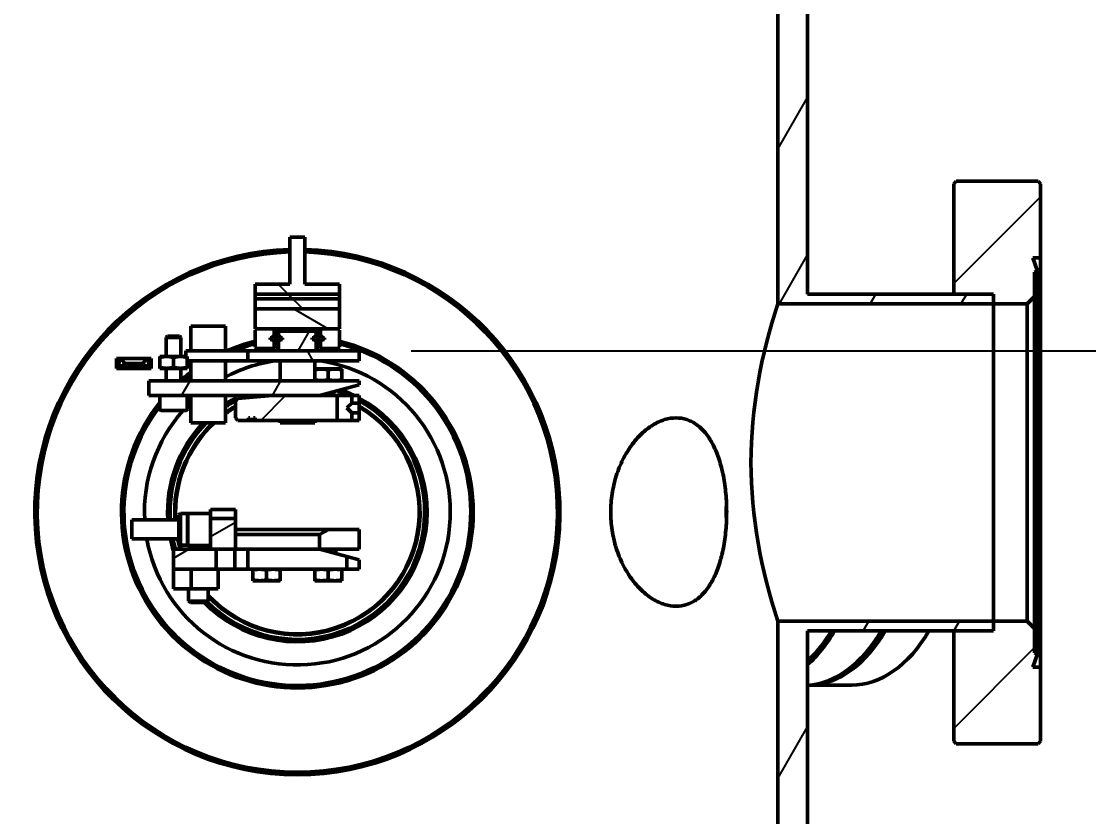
# Model space of a CAD drawing. Header units: millimetres. Extents: x 0 to 420, y 0 to 297.
# Drawn here: x 74.8 to 117.88, y 72.96 to 105.06 of the extents above; entities that cross this region are included whole.
import ezdxf

# ---------------------------------------------------------------- set-up
doc = ezdxf.new("R2010")
doc.units = ezdxf.units.MM
doc.header["$LTSCALE"] = 0.75
for name, color, linetype, lineweight in [('FD_Dimensions', 7, 'Continuous', 25), ('Hatching', 7, 'Continuous', 25), ('Visible', 7, 'Continuous', 50)]:
    doc.layers.add(name, color=color, linetype=linetype, lineweight=lineweight)
doc.styles.get("Standard").update_dxf_attribs({"font": 'arial.ttf'})
doc.dimstyles.new('Dim-ISO-25', dxfattribs={"dimtxt": 3.5, "dimasz": 3.5, "dimexe": 2.1, "dimexo": 2.1, "dimgap": 1.4, "dimtad": 1, "dimzin": 12, "dimdsep": 46, "dimtxsty": 'Standard', "dimcen": 0, "dimazin": 3, "dimtp": 0.1, "dimtm": 0.1, "dimtfac": 0.714286, "dimtmove": 0, "dimatfit": 3, "dimfxl": 1, "dimtzin": 12, "dimarcsym": 0})

# ---------------------------------------------------------------- blocks, each defined once
blk = doc.blocks.new('*D12')
at = {"layer": 'Defpoints', "color": 0, "transparency": 16777216}
for p in [(108.736187, 142.691085), (143.873194, 142.691085), (108.219298, 38.331085)]:
    blk.add_point(p, dxfattribs=at)
at = {"layer": 'FD_Dimensions', "color": 0, "lineweight": -2, "transparency": 16777216}
for p, q in [((110.836187, 142.691085), (145.973194, 142.691085)), ((143.873194, 41.831085), (143.873194, 139.191085)), ((110.319298, 38.331085), (145.973194, 38.331085))]:
    blk.add_line(p, q, dxfattribs=at)
at = {"layer": 'FD_Dimensions', "color": 0, "transparency": 16777216}
for points in [[(143.28986, 139.191085), (144.456527, 139.191085), (143.873194, 142.691085)], [(143.28986, 41.831085), (144.456527, 41.831085), (143.873194, 38.331085)]]:
    blk.add_solid(points, dxfattribs=at)
at = {"layer": 'FD_Dimensions', "color": 0, "transparency": 16777216, "insert": (140.686188, 90.511085), "char_height": 3.5, "attachment_point": 5, "rotation": 90}
blk.add_mtext('521.8', dxfattribs=at)
blk = doc.blocks.new('*D14')
at = {"layer": 'Defpoints', "color": 0, "transparency": 16777216}
for p in [(96.556716, 110.729372), (151.770328, 110.729372), (88.439213, 91.75135)]:
    blk.add_point(p, dxfattribs=at)
at = {"layer": 'FD_Dimensions', "color": 0, "lineweight": -2, "transparency": 16777216}
for p, q in [((98.656716, 110.729372), (153.870328, 110.729372)), ((151.770328, 95.25135), (151.770328, 107.229372)), ((90.539213, 91.75135), (153.870328, 91.75135))]:
    blk.add_line(p, q, dxfattribs=at)
at = {"layer": 'FD_Dimensions', "color": 0, "transparency": 16777216}
for points in [[(151.186994, 107.229372), (152.353661, 107.229372), (151.770328, 110.729372)], [(151.186994, 95.25135), (152.353661, 95.25135), (151.770328, 91.75135)]]:
    blk.add_solid(points, dxfattribs=at)
at = {"layer": 'FD_Dimensions', "color": 0, "transparency": 16777216, "insert": (148.583322, 101.240361), "char_height": 3.5, "attachment_point": 5, "rotation": 90}
blk.add_mtext('94.89', dxfattribs=at)

msp = doc.modelspace()

# ---------------------------------------------------------------- hatches: boundary and pattern name
at = {"layer": 'Hatching'}
h = msp.add_hatch(dxfattribs=at)
h.set_pattern_fill('ANSI31', color=256, angle=15, style=0)
h.paths.add_polyline_path([(65.3393, 113.4511), (62.4793, 113.4511), (60.9993, 113.4511), (60.9993, 113.0511), (66.5393, 113.0511), (66.5393, 124.7111), (65.3393, 124.7111), (65.3393, 122.3311)], flags=0)
h.paths.add_polyline_path([(56.9993, 57.0511), (58.4793, 57.0511), (65.3393, 57.0511), (65.3393, 48.1711), (65.3393, 45.7911), (66.5393, 45.7911), (66.5393, 57.4511), (56.9993, 57.4511)], flags=0)
h.paths.add_polyline_path([(65.3393, 94.0511), (59.4393, 94.0511), (57.8393, 94.0511), (57.8393, 93.6511), (66.5393, 93.6511), (66.5393, 105.4511), (60.9993, 105.4511), (60.9993, 105.0511), (62.4793, 105.0511), (65.3393, 105.0511)], flags=0)
h.paths.add_polyline_path([(57.8393, 80.4511), (59.4393, 80.4511), (65.3393, 80.4511), (65.3393, 65.4511), (58.4793, 65.4511), (56.9993, 65.4511), (56.9993, 65.0511), (66.5393, 65.0511), (66.5393, 80.8511), (57.8393, 80.8511)], flags=0)
h.paths.add_polyline_path([(114.0393, 94.0511), (112.4393, 94.0511), (106.5393, 94.0511), (106.5393, 122.3311), (106.5393, 124.7111), (105.3393, 124.7111), (105.3393, 93.6511), (114.0393, 93.6511)], flags=0)
h.paths.add_polyline_path([(106.5393, 80.4511), (112.4393, 80.4511), (114.0393, 80.4511), (114.0393, 80.8511), (105.3393, 80.8511), (105.3393, 45.7911), (106.5393, 45.7911), (106.5393, 48.1711)], flags=0)
h = msp.add_hatch(dxfattribs=at)
h.set_pattern_fill('ANSI31', color=256, style=0)
h.paths.add_polyline_path([(115.8193, 79.5311), (115.6993, 79.5748), (115.6993, 80.5554), (115.4036, 80.8511), (114.0393, 80.8511), (114.0393, 80.4511), (112.4393, 80.4511), (112.4393, 76.0011), (112.5393, 75.9011), (115.8393, 75.9011), (115.9393, 76.0011), (115.9393, 78.9961), (115.6246, 78.9961)], flags=0)
h.paths.add_polyline_path([(115.6993, 94.9274), (115.8193, 94.9711), (115.6246, 95.5061), (115.9393, 95.5061), (115.9393, 98.5011), (115.8393, 98.6011), (112.5393, 98.6011), (112.4393, 98.5011), (112.4393, 94.0511), (114.0393, 94.0511), (114.0393, 93.6511), (115.4036, 93.6511), (115.6993, 93.9468)], flags=0)
h = msp.add_hatch(dxfattribs=at)
h.set_pattern_fill('ANSI31', color=256, angle=90, style=0)
h.paths.add_polyline_path([(87.6392, 94.4512), (86.2392, 94.4512), (86.2392, 96.3512), (85.6392, 96.3512), (85.6392, 94.4512), (84.2392, 94.4512), (84.2392, 93.8512), (87.6392, 93.8512)], flags=0)
h = msp.add_hatch(dxfattribs=at)
h.set_pattern_fill('ANSI31', color=256, angle=90, style=0)
h.paths.add_polyline_path([(87.6392, 94.0512), (84.2392, 94.0512), (84.2392, 93.4512), (87.6392, 93.4512)], flags=0)
h = msp.add_hatch(dxfattribs=at)
h.set_pattern_fill('ANSI31', color=256, angle=105, style=0)
h.paths.add_polyline_path([(84.2392, 92.6512), (84.2992, 92.6512), (84.9392, 92.6512), (86.9392, 92.6512), (87.5792, 92.6512), (87.6392, 92.6512), (87.6392, 93.4512), (84.2392, 93.4512)], flags=0)
h = msp.add_hatch(dxfattribs=at)
h.set_pattern_fill('ANSI31', color=256, angle=90, style=0)
h.paths.add_polyline_path([(84.2392, 92.5912), (84.2392, 91.9112), (84.2992, 91.8512), (84.9392, 91.8512), (84.9992, 91.9112), (84.9992, 92.1291), (84.9071, 92.2212), (84.8392, 92.2212), (84.8392, 92.2812), (84.9071, 92.2812), (84.9992, 92.3733), (84.9992, 92.5912), (84.9392, 92.6512), (84.2992, 92.6512)], flags=0)
h = msp.add_hatch(dxfattribs=at)
h.set_pattern_fill('ANSI31', color=256, angle=15, style=0)
h.paths.add_polyline_path([(87.6392, 91.9112), (87.6392, 92.5912), (87.5792, 92.6512), (86.9392, 92.6512), (86.8792, 92.5912), (86.8792, 92.3733), (86.9713, 92.2812), (87.0392, 92.2812), (87.0392, 92.2212), (86.9713, 92.2212), (86.8792, 92.1291), (86.8792, 91.9112), (86.9392, 91.8512), (87.5792, 91.8512)], flags=0)
h = msp.add_hatch(dxfattribs=at)
h.set_pattern_fill('ANSI31', color=256, angle=75, style=0)
h.paths.add_polyline_path([(85.1092, 91.8712), (85.1092, 92.6312), (85.0692, 92.6312), (85.0692, 91.8712)], flags=0)
h = msp.add_hatch(dxfattribs=at)
h.set_pattern_fill('ANSI31', color=256, angle=15, style=0)
h.paths.add_polyline_path([(86.6392, 92.5513), (85.2392, 92.5513), (85.1792, 92.4913), (85.1792, 92.3735), (85.2713, 92.2813), (85.3392, 92.2813), (85.3392, 92.2213), (85.2713, 92.2213), (85.1792, 92.1292), (85.1792, 91.8113), (85.2392, 91.7513), (86.6392, 91.7513), (86.6992, 91.8113), (86.6992, 92.1292), (86.6071, 92.2213), (86.5392, 92.2213), (86.5392, 92.2813), (86.6071, 92.2813), (86.6992, 92.3735), (86.6992, 92.4913)], flags=0)
h = msp.add_hatch(dxfattribs=at)
h.set_pattern_fill('ANSI31', color=256, angle=-15, style=0)
h.paths.add_polyline_path([(86.8092, 91.8712), (86.8092, 92.6312), (86.7692, 92.6312), (86.7692, 91.8712)], flags=0)
h = msp.add_hatch(dxfattribs=at)
h.set_pattern_fill('ANSI31', color=256, angle=75, style=0)
h.paths.add_polyline_path([(83.9392, 91.3513), (88.4392, 91.3513), (88.4392, 91.7513), (86.6392, 91.7513), (85.2392, 91.7513), (83.9392, 91.7513)], flags=0)
h = msp.add_hatch(dxfattribs=at)
h.set_pattern_fill('ANSI31', color=256, angle=15, style=0)
h.paths.add_polyline_path([(79.1487, 91.0513), (79.5297, 91.0513), (79.5297, 91.1513), (79.4852, 91.1513), (79.4852, 91.1717), (79.409, 91.1717), (79.409, 91.1513), (79.2694, 91.1513), (79.2694, 91.1717), (79.1932, 91.1717), (79.1932, 91.1513), (79.1487, 91.1513)], flags=0)
h = msp.add_hatch(dxfattribs=at)
h.set_pattern_fill('ANSI31', color=256, angle=15, style=0)
h.paths.add_polyline_path([(88.4392, 90.5513), (79.9392, 90.5513), (79.9392, 89.9513), (84.9392, 89.9513), (86.8392, 89.9513), (88.4392, 90.3801)], flags=0)
h = msp.add_hatch(dxfattribs=at)
h.set_pattern_fill('ANSI31', color=256, style=0)
h.paths.add_polyline_path([(88.1351, 89.9513), (88.1351, 89.6473), (88.4392, 89.6473), (88.4392, 89.9513)], flags=0)
h.paths.add_polyline_path([(88.4392, 89.2554), (88.1351, 89.2554), (88.1351, 88.9513), (88.4392, 88.9513)], flags=0)
h.paths.add_polyline_path([(83.5388, 89.8288), (83.4392, 89.7201), (83.4392, 89.0513), (83.5392, 88.9513), (83.961, 88.9513), (83.961, 89.0513), (84.02, 89.0513), (84.02, 88.9513), (84.1749, 88.9513), (84.1749, 89.0513), (84.2339, 89.0513), (84.2339, 88.9513), (87.5433, 88.9513), (87.5433, 89.9513), (86.8392, 89.9513), (84.9392, 89.9513)], flags=0)
h = msp.add_hatch(dxfattribs=at)
h.set_pattern_fill('ANSI31', color=256, angle=-15, style=0)
h.paths.add_polyline_path([(83.4392, 83.7511), (83.4392, 84.9911), (82.4392, 84.9911), (82.4392, 83.7511), (82.6645, 83.7511), (83.4139, 83.7511)], flags=0)
h = msp.add_hatch(dxfattribs=at)
h.set_pattern_fill('ANSI31', color=256, angle=-15, style=0)
h.paths.add_polyline_path([(83.9441, 83.7511), (83.4392, 83.7511), (83.4139, 83.7511), (83.4139, 82.9511), (83.9441, 82.9511)], flags=0)
h.paths.add_polyline_path([(82.6645, 83.7511), (82.4392, 83.7511), (80.9392, 83.7511), (80.9392, 82.9511), (81.6474, 82.9511), (82.6645, 82.9511)], flags=0)
h.paths.add_polyline_path([(87.9343, 83.4577), (87.9343, 82.9511), (88.4392, 82.9511), (88.4392, 83.3224)], flags=0)
h = msp.add_hatch(dxfattribs=at)
h.set_pattern_fill('ANSI31', color=256, angle=105, style=0)
h.paths.add_polyline_path([(80.9392, 82.1511), (81.6474, 82.1511), (81.6474, 82.9511), (80.9392, 82.9511)], flags=0)

# ---------------------------------------------------------------- linework, layer by layer
at = {"layer": 'Visible', "extrusion": (-1e-16, -1, 0)}
for p, q in [((105.3393, 124.7111), (105.3393, 93.6511)), ((106.5393, 94.0511), (106.5393, 124.7111)), ((112.5393, 98.6011), (112.4393, 98.5011)), ((112.4393, 98.5011), (112.4393, 94.0511)), ((115.8393, 98.6011), (112.5393, 98.6011)), ((115.9393, 98.5011), (115.8393, 98.6011)), ((115.9393, 95.5061), (115.9393, 98.5011)), ((86.2392, 96.3512), (85.6392, 96.3512)), ((85.6392, 96.3512), (85.6392, 94.4512)), ((86.2392, 94.4512), (86.2392, 96.3512)), ((115.8193, 94.9711), (115.6246, 95.5061)), ((115.6246, 95.5061), (115.9393, 95.5061)), ((115.9393, 95.5061), (115.9393, 81.4851)), ((115.6993, 94.9274), (115.8193, 94.9711)), ((115.6993, 93.9468), (115.6993, 94.9274)), ((115.8193, 94.9711), (115.8193, 79.5311)), ((85.6392, 94.4512), (84.2392, 94.4512)), ((84.2392, 94.4512), (84.2392, 93.8512)), ((87.6392, 94.4512), (86.2392, 94.4512)), ((87.6392, 93.8512), (87.6392, 94.4512)), ((87.6392, 94.0512), (84.2392, 94.0512)), ((84.2392, 94.0512), (84.2392, 93.4512)), ((87.6392, 93.4512), (87.6392, 94.0512)), ((114.0393, 94.0511), (106.5393, 94.0511)), ((112.4393, 94.0511), (114.0393, 94.0511)), ((114.0393, 93.6511), (114.0393, 94.0511)), ((114.0393, 94.0511), (114.0393, 93.6511)), ((115.4036, 93.6511), (115.6993, 93.9468)), ((115.6993, 80.5554), (115.6993, 93.9468)), ((84.2392, 93.8512), (87.6392, 93.8512)), ((105.3393, 93.6511), (114.0393, 93.6511)), ((114.0393, 93.6511), (114.0393, 80.8511)), ((114.0393, 93.6511), (115.4036, 93.6511)), ((114.0393, 93.6511), (114.0393, 80.8511)), ((115.4036, 80.8511), (115.4036, 93.6511)), ((84.2392, 93.4512), (87.6392, 93.4512)), ((87.6392, 93.4512), (84.2392, 93.4512)), ((84.2392, 93.4512), (84.2392, 92.6512)), ((87.6392, 92.6512), (87.6392, 93.4512)), ((83.0392, 92.7514), (81.6392, 92.7514)), ((81.6392, 91.7513), (81.6392, 92.7514)), ((83.0392, 91.7513), (83.0392, 92.7514)), ((84.2992, 92.6512), (84.2392, 92.5912)), ((84.2392, 92.6512), (87.6392, 92.6512)), ((84.9392, 92.6512), (84.2992, 92.6512)), ((84.9992, 92.5912), (84.9392, 92.6512)), ((86.9392, 92.6512), (86.8792, 92.5912)), ((87.5792, 92.6512), (86.9392, 92.6512)), ((87.6392, 92.5912), (87.5792, 92.6512)), ((80.6933, 92.3513), (80.6392, 92.2972)), ((81.2392, 92.2972), (80.6392, 92.2972)), ((80.6392, 91.5313), (80.6392, 92.2972)), ((81.1851, 92.3513), (80.6933, 92.3513)), ((81.1851, 92.3513), (81.2392, 92.2972)), ((81.2392, 91.5313), (81.2392, 92.2972)), ((84.2392, 92.5912), (84.2392, 91.9112)), ((84.8392, 92.2212), (84.8392, 92.2812)), ((84.8392, 92.2812), (84.9071, 92.2812)), ((84.9071, 92.2212), (84.8392, 92.2212)), ((84.8912, 92.2654), (84.9071, 92.2812)), ((84.9071, 92.2212), (84.8912, 92.2371)), ((84.9071, 92.2812), (84.9992, 92.3733)), ((84.9992, 92.1291), (84.9071, 92.2212)), ((84.9992, 92.3733), (84.9992, 92.5912)), ((84.9992, 92.3733), (85.0692, 92.4433)), ((85.1092, 92.6312), (85.0692, 92.6312)), ((85.0692, 92.6312), (85.0692, 91.8712)), ((85.1092, 91.8712), (85.1092, 92.6312)), ((85.2872, 92.2654), (85.1092, 92.4433)), ((85.2392, 92.5513), (85.1792, 92.4913)), ((85.1792, 92.4913), (85.1792, 92.3735)), ((85.1792, 92.3735), (85.2713, 92.2813)), ((85.2713, 92.2213), (85.1792, 92.1292)), ((86.6392, 92.5513), (85.2392, 92.5513)), ((85.2713, 92.2813), (85.3392, 92.2813)), ((85.3392, 92.2213), (85.2713, 92.2213)), ((85.3392, 92.2813), (85.3392, 92.2213)), ((86.5392, 92.2213), (86.5392, 92.2813)), ((86.5392, 92.2813), (86.6071, 92.2813)), ((86.6071, 92.2213), (86.5392, 92.2213)), ((86.5912, 92.2654), (86.7692, 92.4433)), ((86.6069, 92.2213), (86.5912, 92.2371)), ((86.6071, 92.2813), (86.6992, 92.3735)), ((86.6992, 92.1292), (86.6071, 92.2213)), ((86.6992, 92.4913), (86.6392, 92.5513)), ((86.6992, 92.3735), (86.6992, 92.4913)), ((86.8092, 92.6312), (86.7692, 92.6312)), ((86.7692, 92.6312), (86.7692, 91.8712)), ((86.8092, 91.8712), (86.8092, 92.6312)), ((86.8792, 92.3733), (86.8092, 92.4433)), ((86.8792, 92.5912), (86.8792, 92.3733)), ((86.8792, 92.3733), (86.9713, 92.2812)), ((86.9713, 92.2212), (86.8792, 92.1291)), ((86.9713, 92.2812), (87.0392, 92.2812)), ((86.9872, 92.2654), (86.9713, 92.2812)), ((87.0392, 92.2212), (86.9713, 92.2212)), ((87.0392, 92.2812), (87.0392, 92.2212)), ((87.6392, 91.9112), (87.6392, 92.5912)), ((84.2392, 91.9112), (84.2992, 91.8512)), ((84.2992, 91.8512), (84.9392, 91.8512)), ((84.9392, 91.8512), (84.9992, 91.9112)), ((84.9992, 91.9112), (84.9992, 92.1291)), ((85.0692, 92.0591), (84.9992, 92.1291)), ((85.0692, 91.8712), (85.1092, 91.8712)), ((85.1792, 92.1292), (85.1792, 91.8113)), ((85.1792, 91.8113), (85.2392, 91.7513)), ((86.6392, 91.7513), (86.6992, 91.8113)), ((86.6992, 91.8113), (86.6992, 92.1292)), ((86.7692, 92.0591), (86.6992, 92.1291)), ((86.7692, 91.8712), (86.8092, 91.8712)), ((86.8792, 92.1291), (86.8792, 91.9112)), ((86.8792, 91.9112), (86.9392, 91.8512)), ((86.9392, 91.8512), (87.5792, 91.8512)), ((87.5792, 91.8512), (87.6392, 91.9112)), ((78.6392, 91.2514), (78.6392, 91.4514)), ((78.6392, 91.4514), (80.0392, 91.4514)), ((78.8392, 91.4013), (78.6892, 91.2514)), ((78.9892, 91.2514), (78.8392, 91.4013)), ((79.8392, 91.4013), (79.6892, 91.2514)), ((79.9892, 91.2514), (79.8392, 91.4013)), ((80.0392, 91.4514), (80.0392, 91.2514)), ((80.6642, 91.5313), (80.3892, 91.5313)), ((80.3892, 91.5313), (80.3892, 91.4822)), ((80.3892, 91.1005), (80.3892, 91.4822)), ((81.2142, 91.5313), (80.6642, 91.5313)), ((80.9392, 91.1005), (80.9392, 91.4822)), ((81.4892, 91.5313), (81.2142, 91.5313)), ((81.4392, 91.7513), (81.4392, 91.5313)), ((81.4392, 91.7513), (81.9392, 91.7513)), ((81.4892, 91.4822), (81.4892, 91.5313)), ((81.4892, 91.1005), (81.4892, 91.4822)), ((81.9392, 91.3513), (81.4892, 91.3513)), ((81.6392, 90.5513), (81.6392, 91.3513)), ((81.9392, 91.7513), (83.4392, 91.7513)), ((83.4392, 91.3513), (81.9392, 91.3513)), ((83.0392, 90.5513), (83.0392, 91.3513)), ((83.9392, 91.7513), (83.4392, 91.7513)), ((83.4392, 91.3513), (83.9392, 91.3513)), ((88.4392, 91.7513), (83.9392, 91.7513)), ((83.9392, 91.7513), (83.9392, 91.3513)), ((83.9392, 91.3513), (88.4392, 91.3513)), ((85.2392, 91.7513), (86.6392, 91.7513)), ((85.2392, 90.5513), (85.2392, 91.3513)), ((86.6392, 90.5513), (86.6392, 91.3513)), ((88.4392, 91.3513), (88.4392, 91.7513)), ((78.6392, 91.2514), (78.6892, 91.2514)), ((78.6392, 91.1513), (78.6392, 91.2514)), ((78.6892, 91.2514), (78.6392, 91.2514)), ((78.6392, 91.1513), (79.1487, 91.1513)), ((78.6392, 91.0513), (78.6392, 91.1513)), ((79.1487, 91.0513), (78.6392, 91.0513)), ((78.7892, 91.1513), (78.6892, 91.2514)), ((78.9892, 91.2514), (78.8892, 91.1513)), ((78.9892, 91.2514), (79.6892, 91.2514)), ((79.6892, 91.2514), (78.9892, 91.2514)), ((79.1932, 91.1513), (79.1487, 91.1513)), ((79.1487, 91.1513), (79.1487, 91.0513)), ((79.1487, 91.0513), (79.5297, 91.0513)), ((79.2694, 91.1717), (79.1932, 91.1717)), ((79.1932, 91.1717), (79.1932, 91.1513)), ((79.2694, 91.1513), (79.2694, 91.1717)), ((79.409, 91.1513), (79.2694, 91.1513)), ((79.4852, 91.1717), (79.409, 91.1717)), ((79.409, 91.1717), (79.409, 91.1513)), ((79.4852, 91.1513), (79.4852, 91.1717)), ((79.5297, 91.1513), (79.4852, 91.1513)), ((79.5297, 91.0513), (79.5297, 91.1513)), ((79.5297, 91.1513), (80.0392, 91.1513)), ((80.0392, 91.0513), (79.5297, 91.0513)), ((79.7892, 91.1513), (79.6892, 91.2514)), ((79.9892, 91.2514), (79.8892, 91.1513)), ((79.9892, 91.2514), (80.0392, 91.2514)), ((80.0392, 91.2514), (79.9892, 91.2514)), ((80.0392, 91.1513), (80.0392, 91.2514)), ((80.0392, 91.0513), (80.0392, 91.1513)), ((80.3892, 91.1005), (80.3892, 91.0513)), ((80.6642, 91.0513), (80.3892, 91.0513)), ((80.6392, 90.5513), (80.6392, 91.0513)), ((81.2142, 91.0513), (80.6642, 91.0513)), ((81.4892, 91.0513), (81.2142, 91.0513)), ((81.2392, 90.5513), (81.2392, 91.0513)), ((81.4892, 91.0513), (81.4892, 91.1005)), ((86.6621, 91.0314), (86.6392, 91.0221)), ((86.6621, 91.0314), (87.7163, 91.0314)), ((87.1892, 90.595), (87.1892, 90.9877)), ((87.7163, 91.0314), (87.7392, 91.0221)), ((87.7392, 90.9877), (87.7392, 91.0221)), ((87.7392, 90.595), (87.7392, 90.9877)), ((88.4392, 90.5513), (79.9392, 90.5513)), ((79.9392, 90.5513), (79.9392, 89.9513)), ((86.6621, 90.5513), (86.6392, 90.5606)), ((87.7163, 90.5513), (87.7392, 90.5606)), ((87.7392, 90.5606), (87.7392, 90.595)), ((88.4392, 90.3801), (88.4392, 90.5513)), ((86.8392, 89.9513), (88.4392, 90.3801)), ((79.9392, 89.9513), (86.8392, 89.9513)), ((80.3892, 89.4064), (80.3892, 89.9513)), ((81.4892, 89.4064), (81.4892, 89.9513)), ((81.6392, 89.9513), (81.6392, 88.8513)), ((83.0392, 89.9513), (83.0392, 88.8513)), ((83.4392, 89.9513), (83.4392, 89.7201)), ((83.5388, 89.8288), (83.4392, 89.7201)), ((83.4392, 89.7201), (83.4392, 89.0513)), ((84.9392, 89.9513), (83.5388, 89.8288)), ((87.5433, 89.9513), (84.9392, 89.9513)), ((87.5433, 88.9513), (87.5433, 89.9513)), ((87.7392, 89.9513), (87.5433, 89.9513)), ((87.7392, 89.9513), (87.9392, 89.9513)), ((88.1351, 89.9513), (87.9392, 89.9513)), ((87.9392, 89.4514), (88.1351, 89.6473)), ((88.1351, 89.9513), (88.1351, 89.6473)), ((88.4392, 89.9513), (88.1351, 89.9513)), ((88.1351, 89.6473), (88.4392, 89.6473)), ((88.4392, 89.6473), (88.4392, 89.9513)), ((88.4392, 89.2554), (88.4392, 89.6473)), ((81.4342, 89.3513), (80.4442, 89.3513)), ((87.9392, 89.4514), (88.1351, 89.2554)), ((88.4392, 89.2554), (88.1351, 89.2554)), ((88.1351, 89.2554), (88.1351, 88.9513)), ((88.4392, 88.9513), (88.4392, 89.2554)), ((81.6392, 88.8513), (83.0392, 88.8513)), ((83.4392, 89.0513), (83.5392, 88.9513)), ((83.5392, 88.9513), (83.961, 88.9513)), ((83.961, 88.9513), (83.961, 89.0513)), ((83.961, 89.0513), (84.02, 89.0513)), ((84.0189, 88.9513), (83.961, 88.9513)), ((84.0189, 88.9513), (84.0189, 89.0513)), ((84.02, 88.9513), (84.0189, 88.9513)), ((84.02, 89.0513), (84.02, 88.9513)), ((84.02, 88.9513), (84.1749, 88.9513)), ((84.1749, 88.9513), (84.1749, 89.0513)), ((84.1749, 89.0513), (84.2339, 89.0513)), ((84.2325, 88.9513), (84.1749, 88.9513)), ((84.2325, 88.9513), (84.2325, 89.0513)), ((84.2339, 88.9513), (84.2325, 88.9513)), ((84.2339, 89.0513), (84.2339, 88.9513)), ((84.2339, 88.9513), (87.5433, 88.9513)), ((85.2392, 88.9513), (85.2392, 88.8513)), ((85.2392, 88.8513), (86.6392, 88.8513)), ((86.6392, 88.9513), (86.6392, 88.8513)), ((87.5433, 88.9513), (87.7392, 88.9513)), ((87.9392, 88.9513), (87.7392, 88.9513)), ((87.9392, 88.9513), (88.1351, 88.9513)), ((88.1351, 88.9513), (88.4392, 88.9513)), ((83.4392, 85.3511), (82.4392, 85.3511)), ((82.4392, 84.9911), (82.4392, 85.3511)), ((83.4392, 84.9911), (83.4392, 85.3511)), ((79.2533, 84.165), (79.2533, 84.9372)), ((79.2533, 84.9372), (81.1532, 84.9372)), ((81.1532, 85.12), (81.2193, 85.1861)), ((81.1532, 83.9821), (81.1532, 85.12)), ((81.2193, 83.9161), (81.2193, 85.1861)), ((81.2193, 85.1861), (81.5088, 85.1861)), ((81.5088, 85.1861), (81.5215, 85.1988)), ((81.5088, 83.9161), (81.5088, 85.1861)), ((81.5215, 83.9034), (81.5215, 85.1988)), ((81.5215, 85.1988), (82.4392, 85.1988)), ((83.4392, 84.9911), (82.4392, 84.9911)), ((82.4392, 84.9911), (82.4392, 83.7511)), ((83.4392, 83.7511), (83.4392, 84.9911)), ((87.2124, 84.5511), (83.4392, 84.5511)), ((86.8392, 84.3511), (87.2124, 84.5511)), ((87.2124, 84.5511), (88.4392, 84.5511)), ((88.4392, 83.7511), (88.4392, 84.5511)), ((79.2533, 84.165), (81.1532, 84.165)), ((83.4392, 84.3511), (86.8392, 84.3511)), ((86.8392, 84.3511), (86.8392, 83.7511)), ((82.6645, 83.7511), (80.9392, 83.7511)), ((80.9392, 83.7511), (80.9392, 82.9511)), ((81.1532, 83.9821), (81.2193, 83.9161)), ((81.2193, 83.9161), (81.5088, 83.9161)), ((81.5088, 83.9161), (81.5215, 83.9034)), ((81.5215, 83.9034), (82.4392, 83.9034)), ((82.4392, 83.7511), (83.4392, 83.7511)), ((82.6645, 82.9511), (82.6645, 83.7511)), ((83.9441, 83.7511), (83.4139, 83.7511)), ((83.4139, 83.7511), (83.4139, 82.9511)), ((83.9441, 82.9511), (83.9441, 83.7511)), ((83.9441, 83.7511), (86.8392, 83.7511)), ((86.8392, 83.7511), (88.4392, 83.7511)), ((87.9343, 83.4577), (86.8392, 83.7511)), ((86.8892, 83.7511), (86.8892, 83.7377)), ((87.4892, 83.7511), (87.4892, 83.5769)), ((87.9343, 83.4577), (87.9343, 82.9511)), ((88.4392, 83.3224), (87.9343, 83.4577)), ((88.4392, 82.9511), (88.4392, 83.3224)), ((80.9392, 82.9511), (82.6645, 82.9511)), ((81.6474, 82.9511), (80.9392, 82.9511)), ((80.9392, 82.9511), (80.9392, 82.1511)), ((81.6474, 82.1511), (81.6474, 82.9511)), ((83.4139, 82.9511), (82.6645, 82.9511)), ((82.7392, 82.9511), (82.7392, 82.1511)), ((83.4139, 82.9511), (83.9441, 82.9511)), ((87.9343, 82.9511), (83.9441, 82.9511)), ((84.1621, 82.9511), (84.1392, 82.9418)), ((84.1392, 82.9418), (84.1392, 82.9074)), ((84.1392, 82.9074), (84.1392, 82.5147)), ((84.6892, 82.9074), (84.6892, 82.5147)), ((85.2163, 82.9511), (85.2392, 82.9418)), ((85.2392, 82.9074), (85.2392, 82.9418)), ((85.2392, 82.9074), (85.2392, 82.5147)), ((86.6621, 82.9511), (86.6392, 82.9418)), ((86.6392, 82.9418), (86.6392, 82.9074)), ((86.6392, 82.5147), (86.6392, 82.9074)), ((87.1892, 82.5147), (87.1892, 82.9074)), ((87.7163, 82.9511), (87.7392, 82.9418)), ((87.7392, 82.9074), (87.7392, 82.9418)), ((87.7392, 82.5147), (87.7392, 82.9074)), ((87.9343, 82.9511), (88.4392, 82.9511)), ((84.1392, 82.5147), (84.1392, 82.4803)), ((84.1621, 82.4711), (84.1392, 82.4803)), ((85.2163, 82.4711), (84.1621, 82.4711)), ((85.2163, 82.4711), (85.2392, 82.4803)), ((85.2392, 82.4803), (85.2392, 82.5147)), ((86.6392, 82.5147), (86.6392, 82.4803)), ((86.6621, 82.4711), (86.6392, 82.4803)), ((87.7163, 82.4711), (86.6621, 82.4711)), ((87.7163, 82.4711), (87.7392, 82.4803)), ((87.7392, 82.4803), (87.7392, 82.5147)), ((80.9392, 82.1511), (81.6474, 82.1511)), ((81.5392, 81.6601), (81.5392, 82.1511)), ((82.7392, 82.1511), (81.6474, 82.1511)), ((82.3392, 82.1511), (82.3392, 81.6601)), ((82.3392, 81.6601), (81.5392, 81.6601)), ((81.6251, 81.5994), (81.5392, 81.6601)), ((82.2533, 81.5994), (81.6251, 81.5994)), ((82.3392, 81.6601), (82.2533, 81.5994)), ((115.8193, 81.4851), (115.9393, 81.4851)), ((115.9393, 81.2056), (115.9393, 81.4851)), ((115.9393, 81.2056), (115.8193, 81.2056)), ((115.9393, 81.2056), (115.9393, 78.9961)), ((114.0393, 80.8511), (105.3393, 80.8511)), ((105.3393, 80.8511), (105.3393, 45.7911)), ((114.0393, 80.4511), (114.0393, 80.8511)), ((115.4036, 80.8511), (114.0393, 80.8511)), ((114.0393, 80.8511), (114.0393, 80.4511)), ((115.6993, 80.5554), (115.4036, 80.8511)), ((106.5393, 80.4511), (114.0393, 80.4511)), ((106.5393, 45.7911), (106.5393, 80.4511)), ((114.0393, 80.4511), (112.4393, 80.4511)), ((112.4393, 80.4511), (112.4393, 76.0011)), ((115.6993, 79.5748), (115.6993, 80.5554)), ((115.6246, 78.9961), (115.8193, 79.5311)), ((115.8193, 79.5311), (115.6993, 79.5748)), ((115.9393, 78.9961), (115.6246, 78.9961)), ((115.9393, 76.0011), (115.9393, 78.9961)), ((108.309, 78.2661), (106.6465, 78.2661)), ((112.4393, 76.0011), (112.5393, 75.9011)), ((112.5393, 75.9011), (115.8393, 75.9011)), ((115.8393, 75.9011), (115.9393, 76.0011))]:
    msp.add_line(p, q, dxfattribs=at)
at = {"layer": 'Visible'}
for centre, radius, start, end in [((85.9393, 85.2511), 10.6, 91.62228, 88.37869), ((124.5585, 87.0842), 20.3077, 161.13562, 179.52921), ((85.9393, 85.2511), 7.1, 141.41669, 76.14745), ((85.9393, 85.2511), 7.1, 103.85404, 113.71885), ((85.9393, 85.2511), 7.1, 127.27533, 131.45135), ((85.9393, 85.2511), 4.9171, 72.92202, 76.15947), ((85.9393, 85.2511), 4.9171, 222.93227, 59.44172), ((85.9393, 85.2511), 4.9171, 120.5606, 126.14271), ((85.9393, 85.2511), 4.9171, 132.9292, 183.66041), ((124.5585, 87.4179), 20.3077, 180.47079, 198.86438), ((85.9393, 85.2511), 4.9171, 192.76067, 193.25494), ((85.9393, 85.2511), 4.9171, 195.54632, 197.76172)]:
    msp.add_arc(centre, radius, start, end, dxfattribs=at)
at = {"layer": 'Visible', "extrusion": (0, 0, -1)}
for centre, radius, start, end in [((-85.9393, 85.2511), 10.5, 91.63676, 88.36227), ((-84.9054, 92.2512), 0.02, 315, 45), ((-85.5592, 92.2514), 0.36, 14.55089, 14.56899), ((-85.2731, 92.2512), 0.02, 135, 225), ((-85.5592, 92.2514), 0.36, 56.44269, 123.55731), ((-86.3192, 92.2514), 0.36, 56.44269, 123.55731), ((-86.6054, 92.2512), 0.02, 315, 45), ((-86.3192, 92.2514), 0.36, 165.43101, 165.44804), ((-86.9731, 92.2512), 0.02, 135, 225), ((-85.9393, 85.2511), 7, 104.05448, 37.54553), ((-85.9393, 85.2511), 7, 68.21905, 75.94401), ((-85.9393, 85.2511), 6.1722, 98.7561, 349.86528), ((-85.9393, 85.2511), 6.1722, 61.97463, 81.2439), ((-85.9393, 85.2511), 7, 49.21628, 52.09908), ((-85.9393, 85.2511), 5.1384, 108.04602, 113.83264), ((-85.9393, 85.2511), 5.1892, 108.8985, 115.07215), ((-85.9393, 85.2511), 5.2375, 109.67637, 116.17788), ((-85.9393, 85.2511), 6.1722, 43.86384, 45.83828), ((-85.9393, 85.2511), 5.2375, 118.51002, 315.795), ((-85.9393, 85.2511), 5.1892, 118.79986, 315.27443), ((-85.9393, 85.2511), 5.1384, 119.11173, 315.17428), ((-85.9393, 85.2511), 5.2375, 56.37756, 61.48785), ((-85.9393, 85.2511), 5.1892, 56.0225, 61.19799), ((-85.9393, 85.2511), 5.1384, 55.63989, 60.88609), ((-85.9393, 85.2511), 4.953, 104.58632, 108.38232), ((-85.9393, 85.2511), 6.1722, 357.08466, 41.62955), ((-80.4442, 89.4064), 0.055, 270, 0), ((-81.4342, 89.4064), 0.055, 180, 270), ((-85.9393, 85.2511), 4.953, 120.31325, 316.62292), ((-85.9393, 85.2511), 4.953, 54.1602, 59.68445), ((-85.9393, 85.2511), 5.2375, 356.56379, 43.42497), ((-85.9393, 85.2511), 5.1892, 356.53179, 43.93143), ((-85.9393, 85.2511), 5.1384, 356.49746, 44.47966), ((-85.9393, 85.2511), 4.953, 356.36617, 46.62595), ((-85.9393, 85.2511), 5.2375, 342.68327, 348.03191), ((-85.9393, 85.2511), 5.1892, 343.19826, 347.91893), ((-85.9393, 85.2511), 5.1384, 343.02715, 347.79767), ((-85.9393, 85.2511), 4.953, 342.37133, 347.33342)]:
    msp.add_arc(centre, radius, start, end, dxfattribs=at)
at = {"layer": 'Visible'}
for centre, major_axis, start_param, end_param in [((105.5923, 85.2511), (0, 3.8), 1.4786749, 1.6629178), ((104.426, 85.2511), (0, 6.92), 3.6606113, 3.9458566), ((106.3645, 85.2511), (0, 7), 3.1821551, 3.9568044), ((106.5477, 85.2511), (0, 6.985), 3.1707855, 3.9547794), ((108.309, 85.2511), (0, 6.985), 3.1415927, 3.9547794)]:
    msp.add_ellipse(centre, major_axis=major_axis, ratio=0.6156615, start_param=start_param, end_param=end_param, dxfattribs=at)
at = {"layer": 'Visible', "extrusion": (0, 0, -1)}
for centre, major_axis, start_param, end_param in [((105.5923, 85.2511), (0, 3.8), 4.6202675, 4.8045104), ((104.4891, 85.2511), (0, 7), 2.3263809, 2.6457972)]:
    msp.add_ellipse(centre, major_axis=major_axis, ratio=0.6156615, start_param=start_param, end_param=end_param, dxfattribs=at)
at = {"layer": 'Visible'}
for points, knots in [([(85.2872, 92.2371), (85.2872, 92.2371), (85.286, 92.2359), (85.2836, 92.2334), (85.2828, 92.2326), (85.2819, 92.2318), (85.2807, 92.2306), (85.2783, 92.2282), (85.2752, 92.2251), (85.2715, 92.2214)], [0, 0, 0, 0, 0.09375, 0.09375, 0.09375, 0.125, 0.125, 0.125, 0.19133151, 0.19133151, 0.19133151, 0.19133151]), ([(86.9872, 92.2371), (86.9872, 92.2371), (86.986, 92.2359), (86.9836, 92.2334), (86.9828, 92.2326), (86.9819, 92.2318), (86.9807, 92.2306), (86.9783, 92.2281), (86.9751, 92.225), (86.9714, 92.2212)], [0, 0, 0, 0, 0.09375, 0.09375, 0.09375, 0.125, 0.125, 0.125, 0.19213456, 0.19213456, 0.19213456, 0.19213456]), ([(85.1792, 92.1291), (85.176, 92.1259), (85.1728, 92.1227), (85.1697, 92.1196), (85.1669, 92.1168), (85.1644, 92.1143), (85.1614, 92.1113), (85.1497, 92.0996), (85.1392, 92.0891), (85.1303, 92.0801), (85.1236, 92.0734), (85.118, 92.0679), (85.1137, 92.0636), (85.1123, 92.0622), (85.1109, 92.0608), (85.1098, 92.0597), (85.1096, 92.0595), (85.1094, 92.0593), (85.1092, 92.0591)], [0.55834327, 0.55834327, 0.55834327, 0.55834327, 0.59375, 0.59375, 0.59375, 0.625, 0.625, 0.625, 0.75, 0.75, 0.75, 0.84375, 0.84375, 0.84375, 0.875, 0.875, 0.875, 0.88090335, 0.88090335, 0.88090335, 0.88090335]), ([(86.8792, 92.1291), (86.876, 92.1259), (86.8728, 92.1227), (86.8697, 92.1196), (86.8669, 92.1168), (86.8644, 92.1143), (86.8614, 92.1113), (86.8497, 92.0996), (86.8392, 92.0891), (86.8303, 92.0801), (86.8236, 92.0734), (86.818, 92.0679), (86.8137, 92.0636), (86.8123, 92.0622), (86.8109, 92.0608), (86.8098, 92.0597), (86.8096, 92.0595), (86.8094, 92.0593), (86.8092, 92.0591)], [0.55835841, 0.55835841, 0.55835841, 0.55835841, 0.59375, 0.59375, 0.59375, 0.625, 0.625, 0.625, 0.75, 0.75, 0.75, 0.84375, 0.84375, 0.84375, 0.875, 0.875, 0.875, 0.88090335, 0.88090335, 0.88090335, 0.88090335]), ([(103.2701, 85.2511), (103.2701, 85.4903), (103.2596, 85.7375), (103.2151, 86.2289), (103.1811, 86.473), (103.0897, 86.941), (103.0323, 87.1651), (102.8968, 87.5795), (102.8187, 87.7697), (102.6486, 88.1064), (102.5506, 88.2645), (102.3314, 88.5433), (102.2101, 88.6641), (101.9498, 88.8582), (101.8105, 88.9317), (101.5226, 89.0281), (101.374, 89.0511), (101.0794, 89.0511), (100.9237, 89.0281), (100.6065, 88.9317), (100.4452, 88.8582), (100.1293, 88.6641), (99.9746, 88.5433), (99.6835, 88.2645), (99.5473, 88.1064), (99.3029, 87.7697), (99.1863, 87.5795), (98.9785, 87.1651), (98.8872, 86.941), (98.7396, 86.473), (98.6831, 86.2289), (98.6088, 85.7375), (98.5911, 85.4903), (98.5911, 85.0118), (98.6088, 84.7646), (98.6831, 84.2733), (98.7396, 84.0291), (98.8872, 83.5612), (98.9785, 83.337), (99.1863, 82.9226), (99.3029, 82.7324), (99.5473, 82.3957), (99.6835, 82.2377), (99.9746, 81.9589), (100.1293, 81.8381), (100.4452, 81.644), (100.6065, 81.5705), (100.9237, 81.474), (101.0794, 81.4511), (101.374, 81.4511), (101.5226, 81.474), (101.8105, 81.5705), (101.9498, 81.644), (102.2101, 81.8381), (102.3314, 81.9589), (102.5506, 82.2377), (102.6486, 82.3957), (102.8187, 82.7324), (102.8968, 82.9226), (103.0323, 83.337), (103.0897, 83.5612), (103.1811, 84.0291), (103.2151, 84.2733), (103.2596, 84.7646), (103.2701, 85.0118), (103.2701, 85.2511)], [0, 0, 0, 0, 0.3588613, 0.3588613, 0.7177226, 0.7177226, 1.0765839, 1.0765839, 1.4354452, 1.4354452, 1.794288, 1.794288, 2.1531308, 2.1531308, 2.5119736, 2.5119736, 2.8708165, 2.8708165, 3.2296593, 3.2296593, 3.5885021, 3.5885021, 3.9473449, 3.9473449, 4.3061877, 4.3061877, 4.665049, 4.665049, 5.0239103, 5.0239103, 5.3827716, 5.3827716, 5.7416329, 5.7416329, 6.1004942, 6.1004942, 6.4593555, 6.4593555, 6.8182168, 6.8182168, 7.1770781, 7.1770781, 7.5359209, 7.5359209, 7.8947637, 7.8947637, 8.2536065, 8.2536065, 8.6124494, 8.6124494, 8.9712922, 8.9712922, 9.330135, 9.330135, 9.6889778, 9.6889778, 10.0478206, 10.0478206, 10.4066819, 10.4066819, 10.7655432, 10.7655432, 11.1244045, 11.1244045, 11.4832658, 11.4832658, 11.4832658, 11.4832658])]:
    msp.add_open_spline(points, degree=3, knots=knots, dxfattribs=at)
for points, weights in [([(80.3892, 91.4822), (80.5366, 91.5313), (80.6642, 91.5313)], [1.00007075032, 1.03799156647, 1]), ([(80.6642, 91.5313), (80.7918, 91.5313), (80.9392, 91.4822)], [1, 1.03799156647, 1.00007075032]), ([(80.9392, 91.4822), (81.0866, 91.5313), (81.2142, 91.5313)], [1.00007075032, 1.03799156647, 1]), ([(81.2142, 91.5313), (81.3418, 91.5313), (81.4892, 91.4822)], [1, 1.03799156647, 1.00007075032]), ([(80.6642, 91.0513), (80.5366, 91.0513), (80.3892, 91.1005)], [1, 1.03799156647, 1.00007075032]), ([(80.9392, 91.1005), (80.7918, 91.0513), (80.6642, 91.0513)], [1.00007075032, 1.03799156647, 1]), ([(81.2142, 91.0513), (81.0866, 91.0513), (80.9392, 91.1005)], [1, 1.03799156647, 1.00007075032]), ([(81.4892, 91.1005), (81.3418, 91.0513), (81.2142, 91.0513)], [1.00007075032, 1.03799156647, 1]), ([(86.6392, 90.9877), (86.9142, 91.0519), (87.1892, 90.9877)], [1, 1.15470053838, 1]), ([(87.1892, 90.9877), (87.4642, 91.0519), (87.7392, 90.9877)], [1, 1.15470053838, 1]), ([(87.1892, 90.595), (86.9142, 90.5308), (86.6392, 90.595)], [1, 1.15470053838, 1]), ([(87.7392, 90.595), (87.4642, 90.5308), (87.1892, 90.595)], [1, 1.15470053838, 1]), ([(84.1392, 82.9074), (84.4142, 82.9716), (84.6892, 82.9074)], [1, 1.15470053838, 1]), ([(84.6892, 82.9074), (84.9642, 82.9716), (85.2392, 82.9074)], [1, 1.15470053838, 1]), ([(86.6392, 82.9074), (86.9142, 82.9716), (87.1892, 82.9074)], [1, 1.15470053838, 1]), ([(87.1892, 82.9074), (87.4642, 82.9716), (87.7392, 82.9074)], [1, 1.15470053838, 1]), ([(84.6892, 82.5147), (84.4142, 82.4506), (84.1392, 82.5147)], [1, 1.15470053838, 1]), ([(85.2392, 82.5147), (84.9642, 82.4506), (84.6892, 82.5147)], [1, 1.15470053838, 1]), ([(87.1892, 82.5147), (86.9142, 82.4506), (86.6392, 82.5147)], [1, 1.15470053838, 1]), ([(87.7392, 82.5147), (87.4642, 82.4506), (87.1892, 82.5147)], [1, 1.15470053838, 1])]:
    msp.add_rational_spline(points, weights, degree=2, dxfattribs=at)

# ---------------------------------------------------------------- dimensions: what is measured, and where the dimension line sits
at = {"layer": 'FD_Dimensions'}
for base, p1, p2, angle, picture, middle in [((143.8732, 142.6911), (108.2193, 38.3311), (108.7362, 142.6911), 90, '*D12', (140.6862, 90.5111)), ((151.7703, 110.7294), (88.4392, 91.7513), (96.5567, 110.7294), 270, '*D14', (148.5833, 101.2404))]:
    dim = msp.add_linear_dim(base=base, p1=p1, p2=p2, angle=angle, dimstyle='Dim-ISO-25', override={"dimlfac": 5, "dimclrd": 0, "dimclre": 0}, dxfattribs=at)
    dim.commit()
    dim.dimension.update_dxf_attribs({"geometry": picture, "text_midpoint": middle})

doc.saveas('drawing.dxf')
